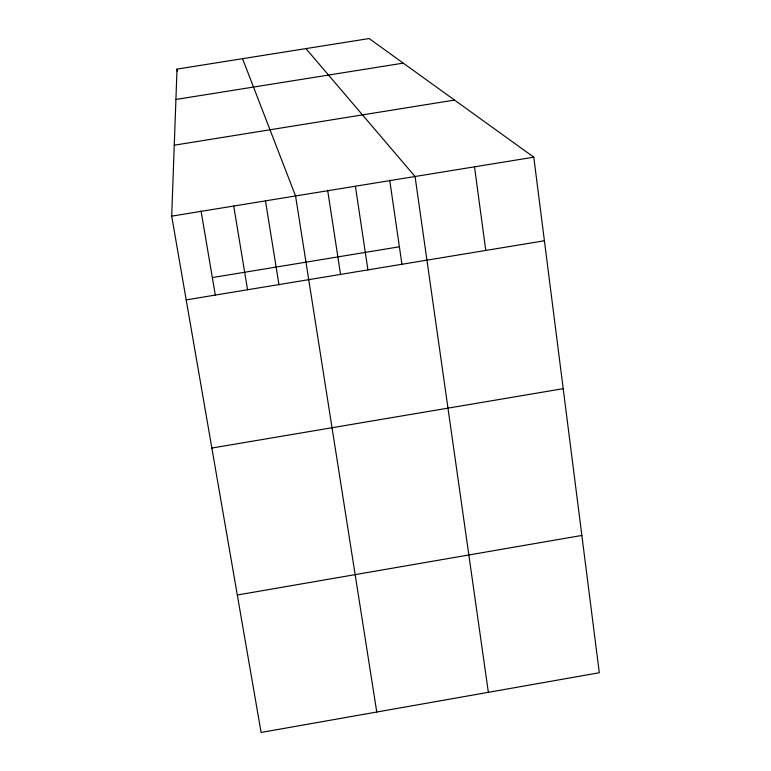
<?xml version="1.0" encoding="UTF-8"?>
<svg xmlns="http://www.w3.org/2000/svg" width="771" height="771" viewBox="0 0 771 771"><rect width="100%" height="100%" fill="white"/><g stroke="black" fill="none" stroke-linecap="round" stroke-linejoin="round"><path stroke-width="1.16" d="M171.692 216.14L177.022 69.101L369.126 38.55L533.783 157.178L599.308 672.736L261.109 732.45L171.692 216.14L533.783 157.178M237.304 595.01L581.864 535.44M211.852 448.047L563.206 388.671M212.333 277.57L399.388 246.778M186.196 299.88L544.413 240.764M174.256 145.189L454.514 100.076M175.913 99.459L403.243 63.126M305.942 48.602L415.049 176.511L488.361 692.319M242.547 58.683L295.563 195.969L376.768 712.028M177.022 69.101L177.407 71.424M201.038 210.888L215.36 295.38M233.729 206.03L247.558 289.761M265.397 200.412L279.006 284.875M327.656 190.273L340.589 274.707M355.402 186.225L367.921 269.889M389.712 180.173L401.98 264.578M474.502 166.835L485.759 250.44"/></g></svg>
